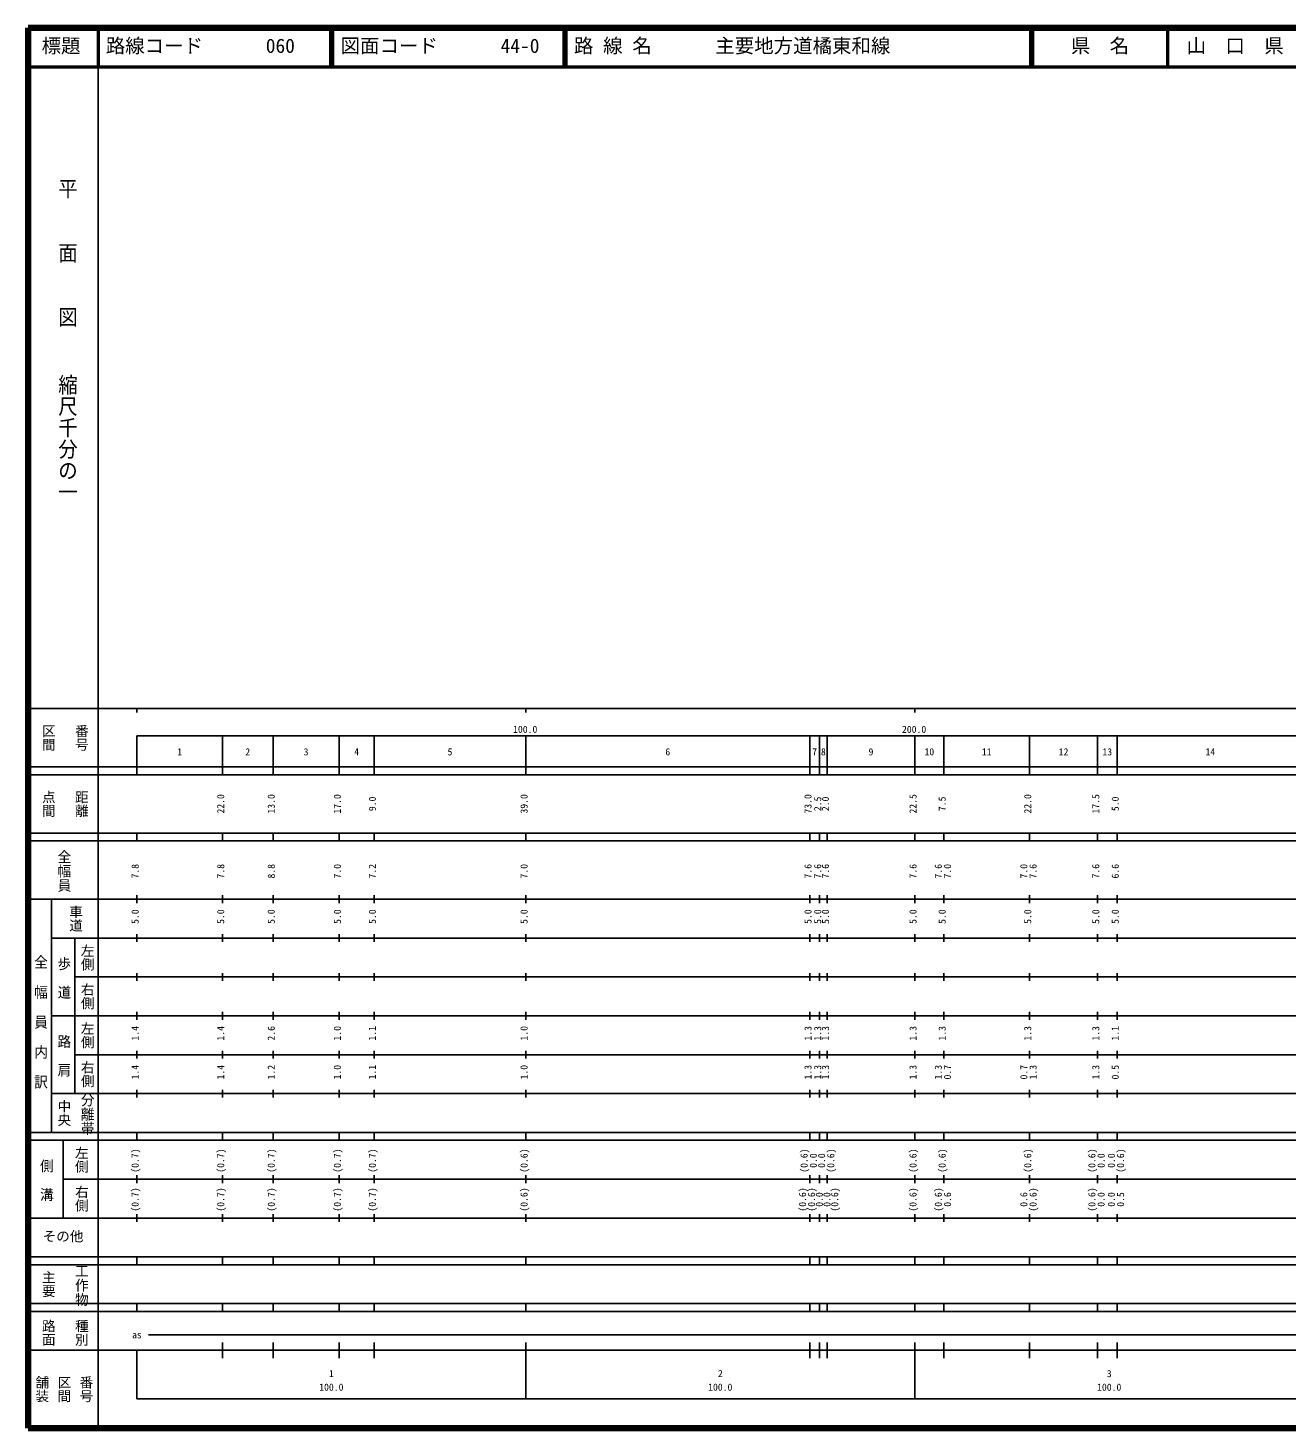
# Model space of a CAD drawing. Units: millimetres on the paper. Extents: x 40 to 680, y 20 to 380.
# Drawn here: x 40 to 363.7, y 20 to 380 of the extents above; entities that cross this region are included whole.
import ezdxf
from ezdxf.enums import TextEntityAlignment as Align

# ---------------------------------------------------------------- set-up
doc = ezdxf.new("R2010")
doc.units = ezdxf.units.MM
for name, color, linetype, lineweight in [('M-TTL', 2, 'Continuous', 140), ('M-TTL-BAND', 7, 'Continuous', 25), ('M-TTL-LINE', 7, 'Continuous', 50)]:
    doc.layers.add(name, color=color, linetype=linetype, lineweight=lineweight)
doc.layers.add('M-TTL-TXT', color=7, linetype='Continuous')
doc.styles.add('@ＭＳ ゴシック', font='')
doc.styles.add('ＭＳ ゴシック', font='')
doc.styles.get('@ＭＳ ゴシック').set_extended_font_data('@MS Gothic')
doc.styles.get('ＭＳ ゴシック').set_extended_font_data('MS Gothic')

msp = doc.modelspace()

# ---------------------------------------------------------------- linework, layer by layer
at = {"layer": 'M-TTL'}
for p, q in [((40, 380), (40, 20)), ((680, 380), (40, 380)), ((40, 20), (680, 20))]:
    msp.add_line(p, q, dxfattribs=at)
at = {"layer": 'M-TTL-BAND'}
for p, q in [((58, 370), (58, 20)), ((40, 205), (579, 205)), ((68, 205), (68, 204)), ((168, 205), (168, 204)), ((268, 205), (268, 204)), ((68, 198), (579, 198)), ((68, 198), (68, 188)), ((90, 188), (90, 198)), ((103, 188), (103, 198)), ((120, 188), (120, 198)), ((129, 188), (129, 198)), ((168, 188), (168, 198)), ((241, 188), (241, 198)), ((243.5, 188), (243.5, 198)), ((245.5, 188), (245.5, 198)), ((268, 188), (268, 198)), ((275.5, 188), (275.5, 198)), ((297.5, 188), (297.5, 198)), ((315, 188), (315, 198)), ((320, 188), (320, 198)), ((40, 190), (579, 190)), ((40, 188), (579, 188)), ((40, 173), (579, 173)), ((68, 171), (68, 173)), ((90, 171), (90, 173)), ((103, 171), (103, 173)), ((120, 171), (120, 173)), ((129, 171), (129, 173)), ((168, 171), (168, 173)), ((241, 171), (241, 173)), ((243.5, 171), (243.5, 173)), ((245.5, 171), (245.5, 173)), ((268, 171), (268, 173)), ((275.5, 171), (275.5, 173)), ((297.5, 171), (297.5, 173)), ((315, 171), (315, 173)), ((320, 171), (320, 173)), ((40, 171), (579, 171)), ((40, 156), (579, 156)), ((46, 96), (46, 156)), ((68, 155), (68, 157)), ((90, 155), (90, 157)), ((103, 155), (103, 157)), ((120, 155), (120, 157)), ((129, 155), (129, 157)), ((168, 155), (168, 157)), ((241, 155), (241, 157)), ((243.5, 155), (243.5, 157)), ((245.5, 155), (245.5, 157)), ((268, 155), (268, 157)), ((275.5, 155), (275.5, 157)), ((297.5, 155), (297.5, 157)), ((315, 155), (315, 157)), ((320, 155), (320, 157)), ((46, 146), (579, 146)), ((52, 146), (52, 106)), ((68, 145), (68, 147)), ((90, 145), (90, 147)), ((103, 145), (103, 147)), ((120, 145), (120, 147)), ((129, 145), (129, 147)), ((168, 145), (168, 147)), ((241, 145), (241, 147)), ((243.5, 145), (243.5, 147)), ((245.5, 145), (245.5, 147)), ((268, 145), (268, 147)), ((275.5, 145), (275.5, 147)), ((297.5, 145), (297.5, 147)), ((315, 145), (315, 147)), ((320, 145), (320, 147)), ((68, 135), (68, 137)), ((90, 135), (90, 137)), ((103, 135), (103, 137)), ((120, 135), (120, 137)), ((129, 135), (129, 137)), ((168, 135), (168, 137)), ((241, 135), (241, 137)), ((243.5, 135), (243.5, 137)), ((245.5, 135), (245.5, 137)), ((268, 135), (268, 137)), ((275.5, 135), (275.5, 137)), ((297.5, 135), (297.5, 137)), ((315, 135), (315, 137)), ((320, 135), (320, 137)), ((52, 136), (579, 136)), ((46, 126), (579, 126)), ((68, 125), (68, 127)), ((90, 125), (90, 127)), ((103, 125), (103, 127)), ((120, 125), (120, 127)), ((129, 125), (129, 127)), ((168, 125), (168, 127)), ((241, 125), (241, 127)), ((243.5, 125), (243.5, 127)), ((245.5, 125), (245.5, 127)), ((268, 125), (268, 127)), ((275.5, 125), (275.5, 127)), ((297.5, 125), (297.5, 127)), ((315, 125), (315, 127)), ((320, 125), (320, 127)), ((52, 116), (579, 116)), ((68, 115), (68, 117)), ((90, 115), (90, 117)), ((103, 115), (103, 117)), ((120, 115), (120, 117)), ((129, 115), (129, 117)), ((168, 115), (168, 117)), ((241, 115), (241, 117)), ((243.5, 115), (243.5, 117)), ((245.5, 115), (245.5, 117)), ((268, 115), (268, 117)), ((275.5, 115), (275.5, 117)), ((297.5, 115), (297.5, 117)), ((315, 115), (315, 117)), ((320, 115), (320, 117)), ((46, 106), (579, 106)), ((68, 105), (68, 107)), ((90, 105), (90, 107)), ((103, 105), (103, 107)), ((120, 105), (120, 107)), ((129, 105), (129, 107)), ((168, 105), (168, 107)), ((241, 105), (241, 107)), ((243.5, 105), (243.5, 107)), ((245.5, 105), (245.5, 107)), ((268, 105), (268, 107)), ((275.5, 105), (275.5, 107)), ((297.5, 105), (297.5, 107)), ((315, 105), (315, 107)), ((320, 105), (320, 107)), ((40, 96), (579, 96)), ((40, 94), (579, 94)), ((49, 94), (49, 74)), ((68, 94), (68, 96)), ((90, 94), (90, 96)), ((103, 94), (103, 96)), ((120, 94), (120, 96)), ((129, 94), (129, 96)), ((168, 94), (168, 96)), ((241, 94), (241, 96)), ((243.5, 94), (243.5, 96)), ((245.5, 94), (245.5, 96)), ((268, 94), (268, 96)), ((275.5, 94), (275.5, 96)), ((297.5, 94), (297.5, 96)), ((315, 94), (315, 96)), ((320, 94), (320, 96)), ((49, 84), (579, 84)), ((68, 83), (68, 85)), ((90, 83), (90, 85)), ((103, 83), (103, 85)), ((120, 83), (120, 85)), ((129, 83), (129, 85)), ((168, 83), (168, 85)), ((241, 83), (241, 85)), ((243.5, 83), (243.5, 85)), ((245.5, 83), (245.5, 85)), ((268, 83), (268, 85)), ((275.5, 83), (275.5, 85)), ((297.5, 83), (297.5, 85)), ((315, 83), (315, 85)), ((320, 83), (320, 85)), ((40, 74), (579, 74)), ((68, 73), (68, 75)), ((90, 73), (90, 75)), ((103, 73), (103, 75)), ((120, 73), (120, 75)), ((129, 73), (129, 75)), ((168, 73), (168, 75)), ((241, 73), (241, 75)), ((243.5, 73), (243.5, 75)), ((245.5, 73), (245.5, 75)), ((268, 73), (268, 75)), ((275.5, 73), (275.5, 75)), ((297.5, 73), (297.5, 75)), ((315, 73), (315, 75)), ((320, 73), (320, 75)), ((40, 64), (579, 64)), ((40, 62), (579, 62)), ((68, 62), (68, 64)), ((90, 62), (90, 64)), ((103, 62), (103, 64)), ((120, 62), (120, 64)), ((129, 62), (129, 64)), ((168, 62), (168, 64)), ((241, 62), (241, 64)), ((243.5, 62), (243.5, 64)), ((245.5, 62), (245.5, 64)), ((268, 62), (268, 64)), ((275.5, 62), (275.5, 64)), ((297.5, 62), (297.5, 64)), ((315, 62), (315, 64)), ((320, 62), (320, 64)), ((40, 52), (579, 52)), ((68, 50), (68, 52)), ((90, 50), (90, 52)), ((103, 50), (103, 52)), ((120, 50), (120, 52)), ((129, 50), (129, 52)), ((168, 50), (168, 52)), ((241, 50), (241, 52)), ((243.5, 50), (243.5, 52)), ((245.5, 50), (245.5, 52)), ((268, 50), (268, 52)), ((275.5, 50), (275.5, 52)), ((297.5, 50), (297.5, 52)), ((315, 50), (315, 52)), ((320, 50), (320, 52)), ((40, 50), (579, 50)), ((71, 44), (565, 44)), ((40, 40), (579, 40)), ((68, 40), (68, 27.5)), ((90, 38), (90, 42)), ((103, 38), (103, 42)), ((120, 38), (120, 42)), ((129, 38), (129, 42)), ((168, 27.5), (168, 42)), ((241, 38), (241, 42)), ((243.5, 38), (243.5, 42)), ((245.5, 38), (245.5, 42)), ((268, 27.5), (268, 42)), ((275.5, 38), (275.5, 42)), ((297.5, 38), (297.5, 42)), ((315, 38), (315, 42)), ((320, 38), (320, 42)), ((68, 27.5), (579, 27.5))]:
    msp.add_line(p, q, dxfattribs=at)
at = {"layer": 'M-TTL-LINE'}
for p, q in [((58, 380), (58, 370)), ((117.75, 380), (117.75, 370)), ((118.25, 380), (118.25, 370)), ((177.75, 380), (177.75, 370)), ((178.25, 380), (178.25, 370)), ((297.75, 380), (297.75, 370)), ((298.25, 380), (298.25, 370)), ((333, 380), (333, 370)), ((40, 370), (680, 370))]:
    msp.add_line(p, q, dxfattribs=at)

# ---------------------------------------------------------------- texts
at = {"layer": 'M-TTL-BAND', "style": '@ＭＳ ゴシック'}
for s, height, width, p in [('平\u3000\u3000面\u3000\u3000図', 3.666, 1.1, (47.277, 341.475)), ('縮尺千分の一', 3.666, 1.1, (47.277, 291.03)), ('全幅員', 2.566, 1.05, (47.25, 168.75)), ('全\u3000幅\u3000員\u3000内\u3000訳', 2.566, 1.1, (41.25, 141.75)), ('歩\u3000道', 2.566, 1.05, (47.25, 141.25)), ('路\u3000肩', 2.566, 1.05, (47.25, 121.25)), ('分離帯', 2.566, 1.05, (53.25, 106.25)), ('側\u3000溝', 2.566, 1.05, (42.75, 89.25)), ('工作物', 2.566, 1.05, (51.75, 62.25))]:
    msp.add_text(s, height=height, rotation=270, dxfattribs=dict(at, width=width)).set_placement(p, align=Align.BOTTOM_LEFT)
at = {"layer": 'M-TTL-BAND'}
for s, height, rotation, style, p in [('区間', 2.566, 270, '@ＭＳ ゴシック', (43.25, 201)), ('番号', 2.566, 270, '@ＭＳ ゴシック', (51.75, 201)), ('点間', 2.566, 270, '@ＭＳ ゴシック', (43.25, 184)), ('距離', 2.566, 270, '@ＭＳ ゴシック', (51.75, 184)), ('22.0', 1.833, 90, 'ＭＳ ゴシック', (91, 178)), ('13.0', 1.833, 90, 'ＭＳ ゴシック', (104, 178)), ('17.0', 1.833, 90, 'ＭＳ ゴシック', (121, 178)), ('9.0', 1.833, 90, 'ＭＳ ゴシック', (130, 178.625)), ('39.0', 1.833, 90, 'ＭＳ ゴシック', (169, 178)), ('73.0', 1.833, 90, 'ＭＳ ゴシック', (242, 178)), ('2.5', 1.833, 90, 'ＭＳ ゴシック', (244.5, 178.625)), ('2.0', 1.833, 90, 'ＭＳ ゴシック', (246.5, 178.625)), ('22.5', 1.833, 90, 'ＭＳ ゴシック', (269, 178)), ('7.5', 1.833, 90, 'ＭＳ ゴシック', (276.5, 178.625)), ('22.0', 1.833, 90, 'ＭＳ ゴシック', (298.5, 178)), ('17.5', 1.833, 90, 'ＭＳ ゴシック', (316, 178)), ('5.0', 1.833, 90, 'ＭＳ ゴシック', (321, 178.625)), ('7.8', 1.833, 90, 'ＭＳ ゴシック', (69, 161.299)), ('7.8', 1.833, 90, 'ＭＳ ゴシック', (91, 161.299)), ('8.8', 1.833, 90, 'ＭＳ ゴシック', (104, 161.299)), ('7.0', 1.833, 90, 'ＭＳ ゴシック', (121, 161.299)), ('7.2', 1.833, 90, 'ＭＳ ゴシック', (130, 161.299)), ('7.0', 1.833, 90, 'ＭＳ ゴシック', (169, 161.299)), ('7.6', 1.833, 90, 'ＭＳ ゴシック', (242, 161.299)), ('7.6', 1.833, 90, 'ＭＳ ゴシック', (244.5, 161.299)), ('7.6', 1.833, 90, 'ＭＳ ゴシック', (246.5, 161.299)), ('7.6', 1.833, 90, 'ＭＳ ゴシック', (269, 161.299)), ('7.6', 1.833, 90, 'ＭＳ ゴシック', (275.5, 161.299)), ('7.0', 1.833, 90, 'ＭＳ ゴシック', (277.87, 161.299)), ('7.0', 1.833, 90, 'ＭＳ ゴシック', (297.5, 161.299)), ('7.6', 1.833, 90, 'ＭＳ ゴシック', (299.87, 161.299)), ('7.6', 1.833, 90, 'ＭＳ ゴシック', (316, 161.299)), ('6.6', 1.833, 90, 'ＭＳ ゴシック', (321, 161.299)), ('車道', 2.566, 270, '@ＭＳ ゴシック', (50.25, 154.5)), ('5.0', 1.833, 90, 'ＭＳ ゴシック', (69, 149.625)), ('5.0', 1.833, 90, 'ＭＳ ゴシック', (91, 149.625)), ('5.0', 1.833, 90, 'ＭＳ ゴシック', (104, 149.625)), ('5.0', 1.833, 90, 'ＭＳ ゴシック', (121, 149.625)), ('5.0', 1.833, 90, 'ＭＳ ゴシック', (130, 149.625)), ('5.0', 1.833, 90, 'ＭＳ ゴシック', (169, 149.625)), ('5.0', 1.833, 90, 'ＭＳ ゴシック', (242, 149.625)), ('5.0', 1.833, 90, 'ＭＳ ゴシック', (244.5, 149.625)), ('5.0', 1.833, 90, 'ＭＳ ゴシック', (246.5, 149.625)), ('5.0', 1.833, 90, 'ＭＳ ゴシック', (269, 149.625)), ('5.0', 1.833, 90, 'ＭＳ ゴシック', (276.5, 149.625)), ('5.0', 1.833, 90, 'ＭＳ ゴシック', (298.5, 149.625)), ('5.0', 1.833, 90, 'ＭＳ ゴシック', (316, 149.625)), ('5.0', 1.833, 90, 'ＭＳ ゴシック', (321, 149.625)), ('左側', 2.566, 270, '@ＭＳ ゴシック', (53.25, 144.5)), ('右側', 2.566, 270, '@ＭＳ ゴシック', (53.25, 134.5)), ('左側', 2.566, 270, '@ＭＳ ゴシック', (53.25, 124.5)), ('1.4', 1.833, 90, 'ＭＳ ゴシック', (69, 119.625)), ('1.4', 1.833, 90, 'ＭＳ ゴシック', (91, 119.625)), ('2.6', 1.833, 90, 'ＭＳ ゴシック', (104, 119.625)), ('1.0', 1.833, 90, 'ＭＳ ゴシック', (121, 119.625)), ('1.1', 1.833, 90, 'ＭＳ ゴシック', (130, 119.625)), ('1.0', 1.833, 90, 'ＭＳ ゴシック', (169, 119.625)), ('1.3', 1.833, 90, 'ＭＳ ゴシック', (242, 119.625)), ('1.3', 1.833, 90, 'ＭＳ ゴシック', (244.5, 119.625)), ('1.3', 1.833, 90, 'ＭＳ ゴシック', (246.5, 119.625)), ('1.3', 1.833, 90, 'ＭＳ ゴシック', (269, 119.625)), ('1.3', 1.833, 90, 'ＭＳ ゴシック', (276.5, 119.625)), ('1.3', 1.833, 90, 'ＭＳ ゴシック', (298.5, 119.625)), ('1.3', 1.833, 90, 'ＭＳ ゴシック', (316, 119.625)), ('1.1', 1.833, 90, 'ＭＳ ゴシック', (321, 119.625)), ('右側', 2.566, 270, '@ＭＳ ゴシック', (53.25, 114.5)), ('1.4', 1.833, 90, 'ＭＳ ゴシック', (69, 109.625)), ('1.4', 1.833, 90, 'ＭＳ ゴシック', (91, 109.625)), ('1.2', 1.833, 90, 'ＭＳ ゴシック', (104, 109.625)), ('1.0', 1.833, 90, 'ＭＳ ゴシック', (121, 109.625)), ('1.1', 1.833, 90, 'ＭＳ ゴシック', (130, 109.625)), ('1.0', 1.833, 90, 'ＭＳ ゴシック', (169, 109.625)), ('1.3', 1.833, 90, 'ＭＳ ゴシック', (242, 109.625)), ('1.3', 1.833, 90, 'ＭＳ ゴシック', (244.5, 109.625)), ('1.3', 1.833, 90, 'ＭＳ ゴシック', (246.5, 109.625)), ('1.3', 1.833, 90, 'ＭＳ ゴシック', (269, 109.625)), ('1.3', 1.833, 90, 'ＭＳ ゴシック', (275.5, 109.625)), ('0.7', 1.833, 90, 'ＭＳ ゴシック', (277.87, 109.625)), ('0.7', 1.833, 90, 'ＭＳ ゴシック', (297.5, 109.625)), ('1.3', 1.833, 90, 'ＭＳ ゴシック', (299.87, 109.625)), ('1.3', 1.833, 90, 'ＭＳ ゴシック', (316, 109.625)), ('0.5', 1.833, 90, 'ＭＳ ゴシック', (321, 109.625)), ('中央', 2.566, 270, '@ＭＳ ゴシック', (47.25, 104.5)), ('左側', 2.566, 270, '@ＭＳ ゴシック', (51.75, 92.5)), ('(0.7)', 1.833, 90, 'ＭＳ ゴシック', (69, 85.639)), ('(0.7)', 1.833, 90, 'ＭＳ ゴシック', (91, 85.639)), ('(0.7)', 1.833, 90, 'ＭＳ ゴシック', (104, 85.639)), ('(0.7)', 1.833, 90, 'ＭＳ ゴシック', (121, 85.639)), ('(0.7)', 1.833, 90, 'ＭＳ ゴシック', (130, 85.639)), ('(0.6)', 1.833, 90, 'ＭＳ ゴシック', (169, 85.639)), ('(0.6)', 1.833, 90, 'ＭＳ ゴシック', (241, 85.639)), ('0.0', 1.833, 90, 'ＭＳ ゴシック', (243.37, 86.889)), ('0.0', 1.833, 90, 'ＭＳ ゴシック', (245.5, 86.889)), ('(0.6)', 1.833, 90, 'ＭＳ ゴシック', (247.87, 85.639)), ('(0.6)', 1.833, 90, 'ＭＳ ゴシック', (269, 85.639)), ('(0.6)', 1.833, 90, 'ＭＳ ゴシック', (276.5, 85.639)), ('(0.6)', 1.833, 90, 'ＭＳ ゴシック', (298.5, 85.639)), ('(0.6)', 1.833, 90, 'ＭＳ ゴシック', (315, 85.639)), ('0.0', 1.833, 90, 'ＭＳ ゴシック', (317.37, 86.889)), ('0.0', 1.833, 90, 'ＭＳ ゴシック', (320, 86.889)), ('(0.6)', 1.833, 90, 'ＭＳ ゴシック', (322.37, 85.639)), ('右側', 2.566, 270, '@ＭＳ ゴシック', (51.75, 82.5)), ('(0.7)', 1.833, 90, 'ＭＳ ゴシック', (69, 75.639)), ('(0.7)', 1.833, 90, 'ＭＳ ゴシック', (91, 75.639)), ('(0.7)', 1.833, 90, 'ＭＳ ゴシック', (104, 75.639)), ('(0.7)', 1.833, 90, 'ＭＳ ゴシック', (121, 75.639)), ('(0.7)', 1.833, 90, 'ＭＳ ゴシック', (130, 75.639)), ('(0.6)', 1.833, 90, 'ＭＳ ゴシック', (169, 75.639)), ('(0.6)', 1.833, 90, 'ＭＳ ゴシック', (240.6, 75.639)), ('(0.6)', 1.833, 90, 'ＭＳ ゴシック', (242.9, 75.639)), ('0.0', 1.833, 90, 'ＭＳ ゴシック', (244.9, 76.889)), ('0.0', 1.833, 90, 'ＭＳ ゴシック', (246.87, 76.889)), ('(0.6)', 1.833, 90, 'ＭＳ ゴシック', (248.87, 75.639)), ('(0.6)', 1.833, 90, 'ＭＳ ゴシック', (269, 75.639)), ('(0.6)', 1.833, 90, 'ＭＳ ゴシック', (275.5, 75.639)), ('0.6', 1.833, 90, 'ＭＳ ゴシック', (277.87, 76.889)), ('0.6', 1.833, 90, 'ＭＳ ゴシック', (297.5, 76.889)), ('(0.6)', 1.833, 90, 'ＭＳ ゴシック', (299.87, 75.639)), ('(0.6)', 1.833, 90, 'ＭＳ ゴシック', (315, 75.639)), ('0.0', 1.833, 90, 'ＭＳ ゴシック', (317.37, 76.889)), ('0.0', 1.833, 90, 'ＭＳ ゴシック', (320, 76.889)), ('0.5', 1.833, 90, 'ＭＳ ゴシック', (322.37, 76.889)), ('主要', 2.566, 270, '@ＭＳ ゴシック', (43.25, 60.5)), ('路面', 2.566, 270, '@ＭＳ ゴシック', (43.25, 48)), ('種別', 2.566, 270, '@ＭＳ ゴシック', (51.75, 48)), ('舗装', 2.566, 270, '@ＭＳ ゴシック', (41.583, 33.5)), ('区間', 2.566, 270, '@ＭＳ ゴシック', (47.25, 33.5)), ('番号', 2.566, 270, '@ＭＳ ゴシック', (52.917, 33.5))]:
    msp.add_text(s, height=height, rotation=rotation, dxfattribs=dict(at, style=style)).set_placement(p, align=Align.BOTTOM_LEFT)
at = {"layer": 'M-TTL-BAND', "style": 'ＭＳ ゴシック'}
for s, height, p in [('100.0', 1.833, (164.719, 198.195)), ('200.0', 1.833, (264.719, 198.195)), ('1', 1.833, (78.375, 192.405)), ('2', 1.833, (95.875, 192.405)), ('3', 1.833, (110.875, 192.405)), ('4', 1.833, (123.875, 192.405)), ('5', 1.833, (147.875, 192.405)), ('6', 1.833, (203.875, 192.405)), ('7', 1.833, (241.625, 192.405)), ('8', 1.833, (243.875, 192.405)), ('9', 1.833, (256.125, 192.405)), ('10', 1.833, (270.5, 192.405)), ('11', 1.833, (285.25, 192.405)), ('12', 1.833, (305, 192.405)), ('13', 1.833, (316.25, 192.405)), ('14', 1.833, (342.75, 192.405)), ('その他', 2.566, (43.75, 67.25)), ('as', 1.833, (66.75, 42.5)), ('1', 1.833, (117.375, 32.523)), ('2', 1.833, (217.375, 32.523)), ('3', 1.833, (317.375, 32.523)), ('100.0', 1.833, (114.875, 29.033)), ('100.0', 1.833, (214.875, 29.033)), ('100.0', 1.833, (314.875, 29.033))]:
    msp.add_text(s, height=height, dxfattribs=at).set_placement(p, align=Align.BOTTOM_LEFT)
at = {"layer": 'M-TTL-TXT', "style": 'ＭＳ ゴシック'}
for s, p in [('標題', (43.5, 372.5)), ('路線コード', (60, 372.5)), ('060', (101.142, 372.5)), ('図面コード', (120.38, 372.5)), ('44-0', (161.521, 372.5)), ('路 線 名', (180.38, 372.5)), ('主要地方道橘東和線', (216.734, 372.5)), ('県\u3000名', (308.125, 372.5)), ('山\u3000口\u3000県', (337.875, 372.5))]:
    msp.add_text(s, height=3.666, dxfattribs=at).set_placement(p, align=Align.BOTTOM_LEFT)

doc.saveas('drawing.dxf')
